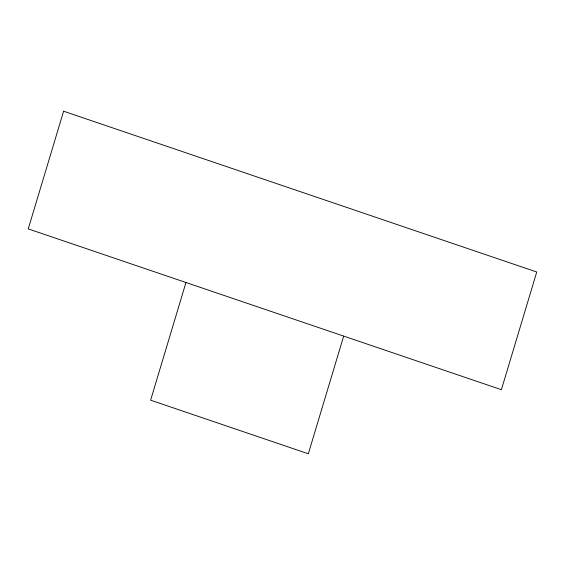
<?xml version="1.0" encoding="UTF-8"?>
<svg xmlns="http://www.w3.org/2000/svg" width="565" height="565" viewBox="0 0 565 565"><rect width="100%" height="100%" fill="white"/><g stroke="black" fill="none" stroke-linecap="round" stroke-linejoin="round"><path stroke-width="0.85" d="M185.963 282.5L150.615 400.182L308.328 453.78L343.682 336.097M63.605 111.22L28.25 228.903L501.395 389.695L536.75 272.012L63.605 111.22"/></g></svg>
